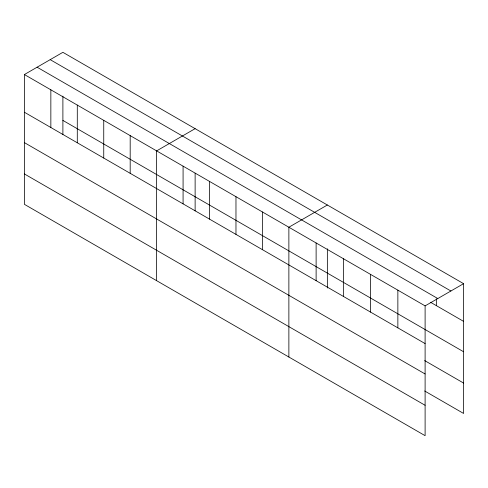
<?xml version="1.0" encoding="UTF-8"?>
<svg xmlns="http://www.w3.org/2000/svg" width="488" height="488" viewBox="0 0 488 488"><rect width="100%" height="100%" fill="white"/><g stroke="black" fill="none" stroke-linecap="round" stroke-linejoin="round"><path stroke-width="0.73" d="M62.891 134.578L62.891 96.099M195.127 173.203L195.127 210.92M327.356 248.788L327.356 288.011M425.109 373.979L425.109 305.885L24.4 74.542L24.4 204.332L425.109 435.68L425.109 373.979L24.4 142.63M424.676 390.986L463.6 413.458L463.6 283.668L62.891 52.32L24.4 74.542M195.127 128.661L156.636 150.883L156.636 280.679M327.356 205.009L288.872 227.231L288.872 357.027M425.109 305.885L463.6 283.668M50.191 59.652L450.9 291M37.1 67.204L437.809 298.552M430.514 302.267L463.6 321.372M62.891 120.414L463.6 351.763M24.4 112.24L425.109 343.589M424.676 360.595L463.6 383.068M24.4 173.941L425.109 405.29M436.351 298.851L436.351 305.64M397.86 290.153L397.86 327.857M370.612 274.427L370.612 312.125M343.363 258.695L343.363 296.393M316.12 242.963L316.12 280.667M262.422 211.963L262.422 249.661M235.972 196.688L235.972 234.392M209.529 181.42L209.529 219.124M183.079 166.152L183.079 203.856M130.186 135.615L130.186 173.319M103.743 120.347L103.743 158.051M77.293 105.079L77.293 142.783M50.85 89.81L50.85 127.514"/></g></svg>
